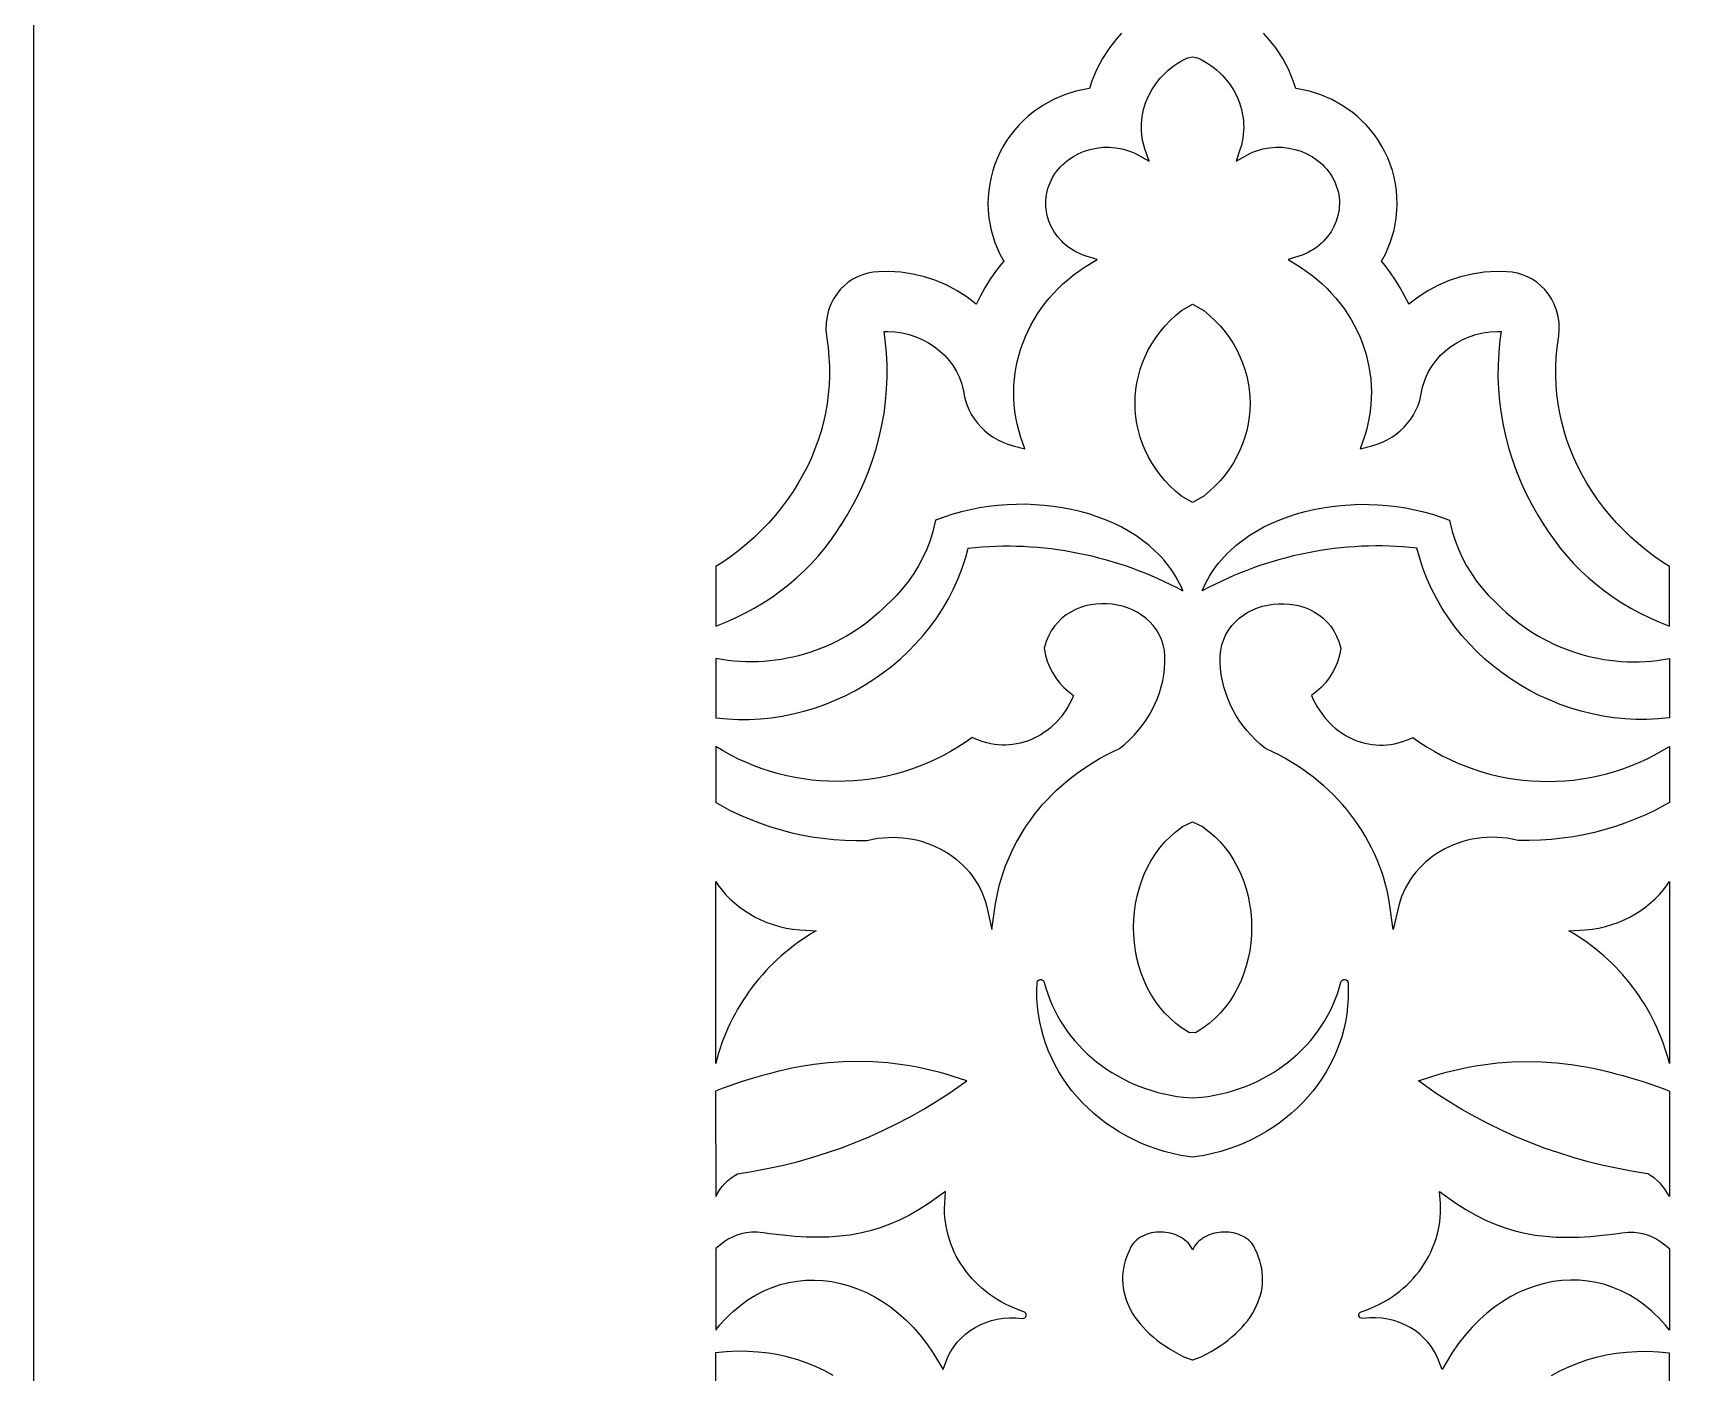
# Model space of a CAD drawing. Extents: x -1917 to -261, y -485 to 605.
# Drawn here: x -671.5 to -573.7, y 144.5 to 223 of the extents above; entities that cross this region are included whole.
import ezdxf

# ---------------------------------------------------------------- set-up
doc = ezdxf.new("R2010")
doc.units = 0
doc.layers.add('LAYER_1', color=18, linetype='CONTINUOUS')

msp = doc.modelspace()

# ---------------------------------------------------------------- linework, layer by layer
at = {"layer": 'LAYER_1'}
for points in [[(-671.492, 35.159), (-261.492, 35.159), (-261.492, 445.159), (-671.492, 445.159)], [(-603.52, 207.113), (-602.867, 206.744), (-602.517, 206.451), (-602.191, 206.143), (-601.889, 205.822), (-601.611, 205.489), (-601.357, 205.144), (-601.127, 204.789), (-600.921, 204.425), (-600.74, 204.052), (-600.582, 203.672), (-600.449, 203.286), (-600.34, 202.895), (-600.256, 202.5), (-600.195, 202.101), (-600.159, 201.701), (-600.147, 201.3), (-600.159, 200.898), (-600.195, 200.498), (-600.256, 200.099), (-600.34, 199.704), (-600.449, 199.313), (-600.582, 198.927), (-600.74, 198.547), (-600.921, 198.174), (-601.127, 197.81), (-601.357, 197.455), (-601.611, 197.11), (-601.889, 196.777), (-602.191, 196.456), (-602.517, 196.148), (-602.867, 195.856), (-603.52, 195.486), (-604.173, 195.856), (-604.523, 196.148), (-604.849, 196.456), (-605.151, 196.777), (-605.429, 197.11), (-605.683, 197.455), (-605.913, 197.81), (-606.118, 198.174), (-606.3, 198.547), (-606.457, 198.927), (-606.59, 199.313), (-606.699, 199.704), (-606.784, 200.099), (-606.844, 200.498), (-606.881, 200.898), (-606.893, 201.3), (-606.881, 201.701), (-606.844, 202.101), (-606.784, 202.5), (-606.699, 202.895), (-606.59, 203.286), (-606.457, 203.672), (-606.3, 204.052), (-606.118, 204.425), (-605.913, 204.789), (-605.683, 205.144), (-605.429, 205.489), (-605.151, 205.822), (-604.849, 206.143), (-604.523, 206.451), (-604.173, 206.744)], [(-631.48, 186.324), (-631.48, 182.858), (-631.464, 182.856), (-630.813, 182.791), (-630.163, 182.759), (-629.512, 182.761), (-628.864, 182.794), (-628.219, 182.86), (-627.578, 182.956), (-626.942, 183.083), (-626.314, 183.239), (-625.693, 183.425), (-625.082, 183.639), (-624.481, 183.88), (-623.892, 184.149), (-623.315, 184.445), (-622.753, 184.766), (-622.205, 185.113), (-621.675, 185.484), (-621.161, 185.879), (-620.667, 186.298), (-620.192, 186.74), (-619.739, 187.204), (-619.308, 187.689), (-618.901, 188.195), (-618.519, 188.722), (-618.163, 189.268), (-617.834, 189.834), (-617.534, 190.418), (-617.264, 191.02), (-617.025, 191.639), (-616.818, 192.274), (-616.675, 192.81), (-616.269, 192.85), (-615.863, 192.882), (-615.457, 192.906), (-615.051, 192.922), (-614.645, 192.931), (-614.239, 192.931), (-613.834, 192.924), (-613.43, 192.91), (-613.025, 192.887), (-612.622, 192.857), (-612.219, 192.819), (-611.817, 192.774), (-611.416, 192.721), (-611.016, 192.661), (-610.617, 192.592), (-610.219, 192.517), (-609.822, 192.433), (-609.427, 192.343), (-609.033, 192.244), (-608.64, 192.139), (-608.25, 192.026), (-607.861, 191.905), (-607.473, 191.777), (-607.088, 191.641), (-606.704, 191.499), (-606.323, 191.348), (-605.943, 191.191), (-605.566, 191.026), (-605.191, 190.854), (-604.819, 190.674), (-604.449, 190.487), (-604.081, 190.293), (-604.178, 190.516), (-604.282, 190.733), (-604.394, 190.946), (-604.513, 191.153), (-604.639, 191.356), (-604.772, 191.553), (-604.911, 191.746), (-605.058, 191.934), (-605.211, 192.117), (-605.37, 192.295), (-605.535, 192.468), (-605.706, 192.636), (-606.066, 192.957), (-606.447, 193.259), (-606.849, 193.54), (-607.27, 193.802), (-607.708, 194.044), (-608.162, 194.265), (-608.632, 194.467), (-609.115, 194.648), (-609.61, 194.81), (-610.117, 194.951), (-610.632, 195.072), (-611.156, 195.173), (-611.687, 195.253), (-612.223, 195.313), (-612.763, 195.353), (-613.306, 195.373), (-613.85, 195.372), (-614.394, 195.351), (-614.937, 195.309), (-615.477, 195.247), (-616.013, 195.164), (-616.544, 195.06), (-617.067, 194.936), (-617.583, 194.792), (-618.089, 194.626), (-618.584, 194.44), (-618.584, 194.44), (-618.749, 193.779), (-618.915, 193.253), (-619.111, 192.742), (-619.337, 192.249), (-619.591, 191.773), (-619.871, 191.315), (-620.177, 190.875), (-620.508, 190.455), (-620.862, 190.054), (-621.238, 189.673), (-621.425, 189.501), (-621.664, 189.264), (-621.91, 189.034), (-622.162, 188.812), (-622.421, 188.598), (-622.687, 188.391), (-622.959, 188.193), (-623.236, 188.003), (-623.52, 187.821), (-623.809, 187.648), (-624.103, 187.483), (-624.402, 187.328), (-624.707, 187.181), (-625.016, 187.043), (-625.329, 186.914), (-625.646, 186.795), (-625.968, 186.685), (-626.293, 186.585), (-626.622, 186.494), (-626.955, 186.414), (-627.29, 186.343), (-627.628, 186.282), (-627.969, 186.232), (-628.313, 186.192), (-628.659, 186.163), (-629.006, 186.144), (-629.356, 186.136), (-629.707, 186.139), (-630.06, 186.153), (-630.414, 186.179), (-630.769, 186.216), (-631.124, 186.264)], [(-602.958, 190.293), (-602.862, 190.516), (-602.757, 190.733), (-602.646, 190.946), (-602.527, 191.153), (-602.401, 191.356), (-602.268, 191.553), (-602.128, 191.746), (-601.982, 191.934), (-601.829, 192.117), (-601.67, 192.295), (-601.504, 192.468), (-601.333, 192.636), (-600.974, 192.957), (-600.592, 193.259), (-600.191, 193.54), (-599.77, 193.802), (-599.332, 194.044), (-598.877, 194.265), (-598.408, 194.467), (-597.924, 194.648), (-597.429, 194.81), (-596.923, 194.951), (-596.407, 195.072), (-595.883, 195.173), (-595.353, 195.253), (-594.817, 195.313), (-594.277, 195.353), (-593.734, 195.373), (-593.19, 195.372), (-592.645, 195.351), (-592.103, 195.309), (-591.563, 195.247), (-591.027, 195.164), (-590.496, 195.06), (-589.972, 194.936), (-589.457, 194.792), (-588.951, 194.626), (-588.455, 194.44), (-588.455, 194.44), (-588.291, 193.779), (-588.125, 193.253), (-587.928, 192.742), (-587.702, 192.249), (-587.449, 191.773), (-587.168, 191.315), (-586.862, 190.875), (-586.532, 190.455), (-586.178, 190.054), (-585.802, 189.673), (-585.614, 189.501), (-585.376, 189.264), (-585.13, 189.034), (-584.877, 188.812), (-584.618, 188.598), (-584.353, 188.391), (-584.081, 188.193), (-583.803, 188.003), (-583.52, 187.821), (-583.231, 187.648), (-582.936, 187.483), (-582.637, 187.328), (-582.333, 187.181), (-582.024, 187.043), (-581.711, 186.914), (-581.393, 186.795), (-581.072, 186.685), (-580.746, 186.585), (-580.417, 186.494), (-580.085, 186.414), (-579.75, 186.343), (-579.411, 186.282), (-579.07, 186.232), (-578.727, 186.192), (-578.381, 186.163), (-578.033, 186.144), (-577.683, 186.136), (-577.332, 186.139), (-576.979, 186.153), (-576.626, 186.179), (-576.271, 186.216), (-575.915, 186.264), (-575.559, 186.324), (-575.56, 182.858), (-575.576, 182.856), (-576.226, 182.791), (-576.877, 182.759), (-577.527, 182.761), (-578.176, 182.794), (-578.821, 182.86), (-579.462, 182.956), (-580.097, 183.083), (-580.726, 183.239), (-581.346, 183.425), (-581.957, 183.639), (-582.558, 183.88), (-583.148, 184.149), (-583.724, 184.445), (-584.287, 184.766), (-584.834, 185.113), (-585.365, 185.484), (-585.878, 185.879), (-586.373, 186.298), (-586.847, 186.74), (-587.301, 187.204), (-587.731, 187.689), (-588.138, 188.195), (-588.521, 188.722), (-588.877, 189.268), (-589.205, 189.834), (-589.505, 190.418), (-589.776, 191.02), (-590.015, 191.639), (-590.222, 192.274), (-590.365, 192.81), (-590.771, 192.85), (-591.177, 192.882), (-591.583, 192.906), (-591.989, 192.922), (-592.395, 192.931), (-592.8, 192.931), (-593.205, 192.924), (-593.61, 192.91), (-594.014, 192.887), (-594.418, 192.857), (-594.821, 192.819), (-595.223, 192.774), (-595.624, 192.721), (-596.024, 192.661), (-596.423, 192.592), (-596.821, 192.517), (-597.217, 192.433), (-597.613, 192.343), (-598.007, 192.244), (-598.399, 192.139), (-598.79, 192.026), (-599.179, 191.905), (-599.566, 191.777), (-599.952, 191.641), (-600.335, 191.499), (-600.717, 191.348), (-601.096, 191.191), (-601.473, 191.026), (-601.848, 190.854), (-602.221, 190.674), (-602.591, 190.487)], [(-631.481, 181.176), (-631.48, 177.889), (-631.228, 177.743), (-630.668, 177.447), (-630.096, 177.172), (-629.514, 176.92), (-628.921, 176.69), (-628.319, 176.483), (-627.709, 176.298), (-627.091, 176.137), (-626.467, 175.998), (-625.836, 175.883), (-625.2, 175.792), (-624.559, 175.724), (-623.914, 175.681), (-623.267, 175.661), (-622.598, 175.667), (-622.27, 175.739), (-621.97, 175.789), (-621.671, 175.824), (-621.373, 175.844), (-621.076, 175.85), (-620.782, 175.842), (-620.491, 175.819), (-620.203, 175.783), (-619.918, 175.733), (-619.638, 175.67), (-619.363, 175.595), (-619.092, 175.507), (-618.828, 175.406), (-618.569, 175.294), (-618.317, 175.17), (-618.073, 175.035), (-617.836, 174.889), (-617.607, 174.732), (-617.387, 174.564), (-617.177, 174.386), (-616.976, 174.199), (-616.785, 174.002), (-616.605, 173.796), (-616.436, 173.58), (-616.279, 173.356), (-616.133, 173.124), (-616.001, 172.883), (-615.881, 172.635), (-615.776, 172.379), (-615.684, 172.116), (-615.606, 171.846), (-615.289, 170.434), (-615.072, 171.964), (-615.004, 172.342), (-614.924, 172.717), (-614.832, 173.088), (-614.726, 173.455), (-614.609, 173.818), (-614.48, 174.176), (-614.338, 174.53), (-614.185, 174.879), (-614.021, 175.223), (-613.845, 175.562), (-613.658, 175.895), (-613.46, 176.222), (-613.251, 176.543), (-613.031, 176.858), (-612.801, 177.166), (-612.56, 177.468), (-612.31, 177.763), (-612.049, 178.05), (-611.778, 178.33), (-611.498, 178.603), (-611.209, 178.868), (-610.91, 179.124), (-610.602, 179.373), (-610.285, 179.613), (-609.96, 179.844), (-609.626, 180.066), (-609.283, 180.278), (-608.932, 180.482), (-608.574, 180.675), (-608.207, 180.859), (-607.804, 181.046), (-607.493, 181.303), (-607.214, 181.56), (-606.951, 181.828), (-606.705, 182.107), (-606.475, 182.397), (-606.261, 182.697), (-606.065, 183.006), (-605.887, 183.324), (-605.727, 183.65), (-605.585, 183.983), (-605.461, 184.324), (-605.357, 184.67), (-605.272, 185.021), (-605.206, 185.378), (-605.161, 185.738), (-605.136, 186.104), (-605.137, 186.465), (-605.173, 186.812), (-605.244, 187.141), (-605.347, 187.451), (-605.479, 187.741), (-605.639, 188.011), (-605.824, 188.26), (-606.032, 188.488), (-606.26, 188.694), (-606.507, 188.878), (-606.769, 189.04), (-607.045, 189.18), (-607.332, 189.298), (-607.629, 189.393), (-607.933, 189.465), (-608.242, 189.515), (-608.555, 189.541), (-608.868, 189.544), (-609.182, 189.524), (-609.492, 189.479), (-609.798, 189.411), (-610.097, 189.317), (-610.386, 189.199), (-610.665, 189.055), (-610.93, 188.886), (-611.179, 188.69), (-611.41, 188.468), (-611.62, 188.221), (-611.807, 187.947), (-611.968, 187.647), (-612.102, 187.321), (-612.217, 186.934), (-612.141, 186.53), (-612.038, 186.175), (-611.902, 185.834), (-611.735, 185.508), (-611.539, 185.2), (-611.316, 184.91), (-611.067, 184.64), (-610.794, 184.391), (-610.499, 184.165), (-610.6, 183.934), (-610.71, 183.712), (-610.828, 183.498), (-610.955, 183.293), (-611.091, 183.097), (-611.234, 182.91), (-611.384, 182.732), (-611.541, 182.563), (-611.705, 182.403), (-611.875, 182.253), (-612.051, 182.113), (-612.233, 181.983), (-612.419, 181.863), (-612.611, 181.753), (-612.806, 181.654), (-613.006, 181.565), (-613.209, 181.487), (-613.416, 181.42), (-613.625, 181.363), (-613.837, 181.318), (-614.051, 181.284), (-614.266, 181.262), (-614.483, 181.251), (-614.701, 181.252), (-614.92, 181.265), (-615.138, 181.29), (-615.357, 181.327), (-615.575, 181.377), (-615.792, 181.439), (-616.008, 181.514), (-616.222, 181.602), (-616.434, 181.703), (-616.434, 181.703), (-616.434, 181.703), (-616.855, 181.408), (-617.284, 181.131), (-617.721, 180.871), (-618.165, 180.63), (-618.616, 180.406), (-619.074, 180.2), (-619.537, 180.012), (-620.005, 179.842), (-620.478, 179.69), (-620.956, 179.556), (-621.437, 179.44), (-621.922, 179.342), (-622.409, 179.261), (-622.898, 179.199), (-623.389, 179.155), (-623.881, 179.129), (-624.373, 179.121), (-624.866, 179.131), (-625.358, 179.159), (-625.85, 179.205), (-626.339, 179.269), (-626.827, 179.352), (-627.313, 179.452), (-627.795, 179.571), (-628.274, 179.708), (-628.748, 179.863), (-629.218, 180.036), (-629.683, 180.228), (-630.142, 180.438), (-630.595, 180.666), (-631.042, 180.912)], [(-590.605, 181.703), (-590.184, 181.408), (-589.756, 181.131), (-589.319, 180.871), (-588.874, 180.63), (-588.423, 180.406), (-587.966, 180.2), (-587.503, 180.012), (-587.034, 179.842), (-586.561, 179.69), (-586.084, 179.556), (-585.602, 179.44), (-585.118, 179.342), (-584.631, 179.261), (-584.142, 179.199), (-583.651, 179.155), (-583.159, 179.129), (-582.666, 179.121), (-582.174, 179.131), (-581.681, 179.159), (-581.19, 179.205), (-580.7, 179.269), (-580.212, 179.352), (-579.727, 179.452), (-579.245, 179.571), (-578.766, 179.708), (-578.291, 179.863), (-577.821, 180.036), (-577.357, 180.228), (-576.897, 180.438), (-576.444, 180.666), (-575.998, 180.912), (-575.558, 181.176), (-575.56, 177.889), (-575.811, 177.743), (-576.372, 177.447), (-576.943, 177.172), (-577.526, 176.92), (-578.119, 176.69), (-578.72, 176.483), (-579.33, 176.298), (-579.948, 176.137), (-580.573, 175.998), (-581.204, 175.883), (-581.84, 175.792), (-582.481, 175.724), (-583.125, 175.681), (-583.773, 175.661), (-584.441, 175.667), (-584.77, 175.739), (-585.07, 175.789), (-585.369, 175.824), (-585.667, 175.844), (-585.963, 175.85), (-586.257, 175.842), (-586.549, 175.819), (-586.837, 175.783), (-587.121, 175.733), (-587.401, 175.67), (-587.677, 175.595), (-587.947, 175.507), (-588.212, 175.406), (-588.47, 175.294), (-588.722, 175.17), (-588.967, 175.035), (-589.204, 174.889), (-589.432, 174.732), (-589.652, 174.564), (-589.863, 174.386), (-590.064, 174.199), (-590.255, 174.002), (-590.435, 173.796), (-590.604, 173.58), (-590.761, 173.356), (-590.906, 173.124), (-591.039, 172.883), (-591.158, 172.635), (-591.264, 172.379), (-591.356, 172.116), (-591.433, 171.846), (-591.75, 170.434), (-591.968, 171.964), (-592.035, 172.342), (-592.115, 172.717), (-592.208, 173.088), (-592.313, 173.455), (-592.43, 173.818), (-592.56, 174.176), (-592.701, 174.53), (-592.854, 174.879), (-593.019, 175.223), (-593.195, 175.562), (-593.382, 175.895), (-593.58, 176.222), (-593.789, 176.543), (-594.009, 176.858), (-594.239, 177.166), (-594.479, 177.468), (-594.73, 177.763), (-594.991, 178.05), (-595.261, 178.33), (-595.541, 178.603), (-595.831, 178.868), (-596.13, 179.124), (-596.437, 179.373), (-596.754, 179.613), (-597.08, 179.844), (-597.414, 180.066), (-597.756, 180.278), (-598.107, 180.482), (-598.466, 180.675), (-598.833, 180.859), (-599.235, 181.046), (-599.546, 181.303), (-599.825, 181.56), (-600.088, 181.828), (-600.335, 182.107), (-600.565, 182.397), (-600.778, 182.697), (-600.974, 183.006), (-601.153, 183.324), (-601.313, 183.65), (-601.455, 183.983), (-601.578, 184.324), (-601.683, 184.67), (-601.768, 185.021), (-601.833, 185.378), (-601.879, 185.738), (-601.904, 186.104), (-601.903, 186.465), (-601.866, 186.812), (-601.795, 187.141), (-601.693, 187.451), (-601.56, 187.741), (-601.4, 188.011), (-601.215, 188.26), (-601.007, 188.488), (-600.779, 188.694), (-600.533, 188.878), (-600.271, 189.04), (-599.995, 189.18), (-599.707, 189.298), (-599.411, 189.393), (-599.107, 189.465), (-598.798, 189.515), (-598.485, 189.541), (-598.171, 189.544), (-597.858, 189.524), (-597.547, 189.479), (-597.242, 189.411), (-596.943, 189.317), (-596.653, 189.199), (-596.375, 189.055), (-596.11, 188.886), (-595.861, 188.69), (-595.63, 188.468), (-595.42, 188.221), (-595.233, 187.947), (-595.071, 187.647), (-594.937, 187.321), (-594.822, 186.934), (-594.898, 186.53), (-595.002, 186.175), (-595.138, 185.834), (-595.305, 185.508), (-595.501, 185.2), (-595.724, 184.91), (-595.973, 184.64), (-596.246, 184.391), (-596.54, 184.165), (-596.44, 183.934), (-596.33, 183.712), (-596.211, 183.498), (-596.084, 183.293), (-595.949, 183.097), (-595.806, 182.91), (-595.656, 182.732), (-595.498, 182.563), (-595.334, 182.403), (-595.164, 182.253), (-594.988, 182.113), (-594.807, 181.983), (-594.62, 181.863), (-594.429, 181.753), (-594.233, 181.654), (-594.034, 181.565), (-593.83, 181.487), (-593.624, 181.42), (-593.415, 181.363), (-593.203, 181.318), (-592.989, 181.284), (-592.773, 181.262), (-592.556, 181.251), (-592.339, 181.252), (-592.12, 181.265), (-591.901, 181.29), (-591.683, 181.327), (-591.465, 181.377), (-591.247, 181.439), (-591.032, 181.514), (-590.817, 181.602), (-590.605, 181.703), (-590.605, 181.703)], [(-603.52, 176.762), (-602.931, 176.47), (-602.562, 176.196), (-602.218, 175.897), (-601.9, 175.575), (-601.607, 175.232), (-601.339, 174.869), (-601.096, 174.489), (-600.879, 174.093), (-600.687, 173.683), (-600.521, 173.26), (-600.38, 172.828), (-600.265, 172.386), (-600.175, 171.937), (-600.111, 171.484), (-600.072, 171.027), (-600.059, 170.568), (-600.071, 170.109), (-600.108, 169.651), (-600.171, 169.197), (-600.259, 168.749), (-600.373, 168.307), (-600.512, 167.874), (-600.677, 167.451), (-600.867, 167.04), (-601.083, 166.644), (-601.324, 166.263), (-601.59, 165.899), (-601.882, 165.555), (-602.199, 165.233), (-602.541, 164.933), (-602.908, 164.657), (-603.022, 164.585), (-603.035, 164.575), (-603.344, 164.381), (-603.52, 164.391), (-603.695, 164.381), (-604.004, 164.575), (-604.017, 164.585), (-604.131, 164.657), (-604.499, 164.933), (-604.841, 165.233), (-605.158, 165.555), (-605.449, 165.899), (-605.716, 166.263), (-605.957, 166.644), (-606.172, 167.04), (-606.363, 167.451), (-606.527, 167.874), (-606.667, 168.307), (-606.78, 168.749), (-606.869, 169.197), (-606.932, 169.651), (-606.969, 170.109), (-606.981, 170.568), (-606.967, 171.027), (-606.929, 171.484), (-606.864, 171.937), (-606.774, 172.386), (-606.659, 172.828), (-606.518, 173.26), (-606.352, 173.683), (-606.161, 174.093), (-605.943, 174.489), (-605.701, 174.869), (-605.433, 175.232), (-605.14, 175.575), (-604.821, 175.897), (-604.478, 176.196), (-604.109, 176.47)], [(-631.48, 173.246), (-631.348, 173.052), (-631.131, 172.77), (-630.898, 172.5), (-630.647, 172.242), (-630.381, 171.998), (-630.099, 171.767), (-629.802, 171.552), (-629.49, 171.352), (-629.165, 171.169), (-628.826, 171.003), (-628.475, 170.855), (-628.111, 170.725), (-627.736, 170.616), (-627.35, 170.526), (-626.954, 170.459), (-626.547, 170.413), (-625.591, 170.36), (-625.866, 170.198), (-626.135, 170.03), (-626.399, 169.855), (-626.658, 169.675), (-626.912, 169.488), (-627.161, 169.295), (-627.404, 169.096), (-627.642, 168.892), (-627.874, 168.682), (-628.1, 168.466), (-628.321, 168.246), (-628.536, 168.019), (-628.745, 167.788), (-628.948, 167.552), (-629.145, 167.31), (-629.336, 167.065), (-629.521, 166.814), (-629.699, 166.559), (-629.871, 166.299), (-630.036, 166.035), (-630.195, 165.767), (-630.347, 165.495), (-630.492, 165.219), (-630.631, 164.94), (-630.762, 164.656), (-630.887, 164.369), (-631.004, 164.079), (-631.114, 163.785), (-631.217, 163.488), (-631.313, 163.188), (-631.401, 162.886), (-631.481, 162.58)], [(-581.448, 170.36), (-580.493, 170.413), (-580.086, 170.459), (-579.689, 170.526), (-579.303, 170.616), (-578.928, 170.725), (-578.565, 170.855), (-578.213, 171.003), (-577.875, 171.169), (-577.549, 171.352), (-577.238, 171.552), (-576.941, 171.767), (-576.659, 171.998), (-576.392, 172.242), (-576.142, 172.5), (-575.908, 172.77), (-575.692, 173.052), (-575.56, 173.246), (-575.558, 162.58), (-575.639, 162.886), (-575.727, 163.188), (-575.822, 163.488), (-575.925, 163.785), (-576.035, 164.079), (-576.153, 164.369), (-576.277, 164.656), (-576.409, 164.94), (-576.547, 165.219), (-576.692, 165.495), (-576.845, 165.767), (-577.003, 166.035), (-577.169, 166.299), (-577.34, 166.559), (-577.519, 166.814), (-577.703, 167.065), (-577.894, 167.31), (-578.091, 167.552), (-578.294, 167.788), (-578.503, 168.019), (-578.718, 168.246), (-578.939, 168.466), (-579.166, 168.682), (-579.398, 168.892), (-579.636, 169.096), (-579.879, 169.295), (-580.127, 169.488), (-580.381, 169.675), (-580.64, 169.855), (-580.905, 170.03), (-581.174, 170.198)], [(-603.52, 160.564), (-602.994, 160.6), (-602.61, 160.651), (-602.231, 160.716), (-601.857, 160.794), (-601.488, 160.886), (-601.125, 160.99), (-600.769, 161.107), (-600.419, 161.236), (-600.076, 161.377), (-599.739, 161.531), (-599.411, 161.695), (-599.09, 161.871), (-598.777, 162.058), (-598.473, 162.256), (-598.178, 162.464), (-597.892, 162.683), (-597.615, 162.911), (-597.348, 163.149), (-597.091, 163.397), (-596.845, 163.653), (-596.609, 163.919), (-596.384, 164.193), (-596.171, 164.475), (-595.969, 164.766), (-595.78, 165.065), (-595.603, 165.371), (-595.439, 165.684), (-595.287, 166.004), (-595.149, 166.332), (-595.025, 166.665), (-594.915, 167.005), (-594.818, 167.356), (-594.803, 167.395), (-594.782, 167.428), (-594.727, 167.476), (-594.661, 167.501), (-594.589, 167.504), (-594.52, 167.486), (-594.461, 167.447), (-594.419, 167.388), (-594.407, 167.352), (-594.401, 167.31), (-594.386, 166.848), (-594.395, 166.385), (-594.426, 165.927), (-594.481, 165.474), (-594.557, 165.026), (-594.656, 164.585), (-594.776, 164.15), (-594.917, 163.723), (-595.079, 163.304), (-595.26, 162.893), (-595.461, 162.491), (-595.681, 162.099), (-595.919, 161.717), (-596.176, 161.346), (-596.45, 160.985), (-596.741, 160.637), (-597.048, 160.301), (-597.372, 159.977), (-597.712, 159.667), (-598.066, 159.371), (-598.436, 159.089), (-598.819, 158.823), (-599.217, 158.571), (-599.627, 158.336), (-600.051, 158.118), (-600.486, 157.917), (-600.934, 157.733), (-601.393, 157.568), (-601.863, 157.421), (-602.343, 157.294), (-602.833, 157.186), (-603.52, 157.094), (-604.206, 157.186), (-604.697, 157.294), (-605.177, 157.421), (-605.647, 157.568), (-606.106, 157.733), (-606.553, 157.917), (-606.989, 158.118), (-607.412, 158.336), (-607.823, 158.571), (-608.22, 158.823), (-608.604, 159.089), (-608.973, 159.371), (-609.328, 159.667), (-609.667, 159.977), (-609.991, 160.301), (-610.299, 160.637), (-610.59, 160.985), (-610.864, 161.346), (-611.12, 161.717), (-611.359, 162.099), (-611.579, 162.491), (-611.779, 162.893), (-611.961, 163.304), (-612.122, 163.723), (-612.263, 164.15), (-612.383, 164.585), (-612.482, 165.026), (-612.559, 165.474), (-612.613, 165.927), (-612.645, 166.385), (-612.653, 166.848), (-612.638, 167.31), (-612.633, 167.352), (-612.621, 167.388), (-612.579, 167.447), (-612.519, 167.486), (-612.451, 167.504), (-612.379, 167.501), (-612.312, 167.476), (-612.257, 167.428), (-612.237, 167.395), (-612.222, 167.356), (-612.125, 167.005), (-612.015, 166.665), (-611.89, 166.332), (-611.752, 166.004), (-611.601, 165.684), (-611.437, 165.371), (-611.26, 165.065), (-611.07, 164.766), (-610.869, 164.475), (-610.655, 164.193), (-610.431, 163.919), (-610.195, 163.653), (-609.949, 163.397), (-609.692, 163.149), (-609.425, 162.911), (-609.148, 162.683), (-608.862, 162.464), (-608.566, 162.256), (-608.262, 162.058), (-607.949, 161.871), (-607.629, 161.695), (-607.3, 161.531), (-606.964, 161.377), (-606.621, 161.236), (-606.271, 161.107), (-605.914, 160.99), (-605.551, 160.886), (-605.183, 160.794), (-604.809, 160.716), (-604.429, 160.651), (-604.045, 160.6)], [(-631.492, 160.965), (-631.48, 154.772), (-631.462, 154.812), (-631.357, 155.002), (-631.237, 155.187), (-631.101, 155.365), (-630.949, 155.537), (-630.782, 155.7), (-630.598, 155.855), (-630.398, 156), (-630.212, 156.116), (-629.362, 156.248), (-628.471, 156.414), (-627.588, 156.606), (-626.713, 156.823), (-625.847, 157.065), (-624.99, 157.333), (-624.144, 157.625), (-623.308, 157.943), (-622.484, 158.284), (-621.672, 158.649), (-620.872, 159.039), (-620.086, 159.451), (-619.313, 159.887), (-618.555, 160.347), (-617.813, 160.829), (-616.763, 161.558), (-617.557, 161.823), (-617.976, 161.952), (-618.397, 162.071), (-618.821, 162.179), (-619.246, 162.277), (-619.673, 162.365), (-620.102, 162.443), (-620.533, 162.51), (-620.964, 162.567), (-621.398, 162.614), (-622.264, 162.678), (-623.132, 162.7), (-624.001, 162.683), (-624.866, 162.624), (-625.729, 162.526), (-626.584, 162.387), (-627.011, 162.302), (-627.435, 162.207), (-627.856, 162.103), (-628.275, 161.988), (-628.34, 161.97), (-628.742, 161.871), (-629.142, 161.764), (-629.54, 161.65), (-629.936, 161.528), (-630.33, 161.398), (-630.72, 161.261), (-631.108, 161.116)], [(-578.7, 161.97), (-578.298, 161.871), (-577.898, 161.764), (-577.5, 161.65), (-577.104, 161.528), (-576.71, 161.398), (-576.319, 161.261), (-575.932, 161.116), (-575.547, 160.965), (-575.56, 154.772), (-575.578, 154.812), (-575.683, 155.002), (-575.803, 155.187), (-575.938, 155.365), (-576.09, 155.537), (-576.258, 155.7), (-576.442, 155.855), (-576.642, 156), (-576.827, 156.116), (-577.678, 156.248), (-578.568, 156.414), (-579.452, 156.606), (-580.326, 156.823), (-581.193, 157.065), (-582.049, 157.333), (-582.896, 157.625), (-583.731, 157.943), (-584.556, 158.284), (-585.368, 158.649), (-586.168, 159.039), (-586.954, 159.451), (-587.726, 159.887), (-588.484, 160.347), (-589.227, 160.829), (-590.277, 161.558), (-589.482, 161.823), (-589.064, 161.952), (-588.642, 162.071), (-588.219, 162.179), (-587.793, 162.277), (-587.366, 162.365), (-586.937, 162.443), (-586.507, 162.51), (-586.075, 162.567), (-585.641, 162.614), (-584.776, 162.678), (-583.907, 162.7), (-583.039, 162.683), (-582.173, 162.624), (-581.311, 162.526), (-580.456, 162.387), (-580.029, 162.302), (-579.605, 162.207), (-579.183, 162.103), (-578.764, 161.988)], [(-631.48, 151.724), (-631.48, 146.948), (-631.252, 147.234), (-630.856, 147.67), (-630.653, 147.871), (-630.446, 148.062), (-630.016, 148.418), (-629.573, 148.734), (-629.117, 149.011), (-628.65, 149.25), (-628.173, 149.449), (-627.687, 149.611), (-627.194, 149.735), (-626.696, 149.821), (-626.193, 149.869), (-625.687, 149.88), (-625.18, 149.853), (-624.672, 149.79), (-624.166, 149.689), (-623.662, 149.551), (-623.163, 149.375), (-622.669, 149.163), (-622.182, 148.914), (-621.704, 148.628), (-621.236, 148.304), (-620.78, 147.944), (-620.336, 147.548), (-619.908, 147.114), (-619.496, 146.644), (-619.102, 146.138), (-618.728, 145.594), (-618.147, 144.641), (-617.862, 145.371), (-617.708, 145.676), (-617.527, 145.963), (-617.32, 146.232), (-617.09, 146.481), (-616.838, 146.71), (-616.566, 146.918), (-616.276, 147.102), (-615.969, 147.263), (-615.647, 147.399), (-615.313, 147.509), (-614.968, 147.592), (-614.614, 147.647), (-614.252, 147.673), (-613.885, 147.668), (-613.505, 147.632), (-613.42, 147.639), (-613.353, 147.672), (-613.305, 147.724), (-613.277, 147.788), (-613.273, 147.857), (-613.292, 147.924), (-613.312, 147.954), (-613.338, 147.982), (-613.371, 148.005), (-613.411, 148.023), (-613.694, 148.121), (-613.966, 148.228), (-614.231, 148.344), (-614.489, 148.47), (-614.74, 148.605), (-614.983, 148.749), (-615.219, 148.901), (-615.446, 149.062), (-615.666, 149.23), (-615.877, 149.406), (-616.08, 149.59), (-616.274, 149.78), (-616.459, 149.978), (-616.636, 150.181), (-616.802, 150.392), (-616.96, 150.608), (-617.108, 150.829), (-617.246, 151.056), (-617.374, 151.288), (-617.491, 151.525), (-617.599, 151.767), (-617.695, 152.012), (-617.781, 152.262), (-617.856, 152.515), (-617.919, 152.772), (-617.972, 153.032), (-618.012, 153.294), (-618.041, 153.559), (-618.058, 153.827), (-618.062, 154.096), (-618.054, 154.367), (-618, 155.083), (-618.965, 154.398), (-619.548, 154.023), (-620.124, 153.691), (-620.697, 153.401), (-621.269, 153.152), (-621.843, 152.94), (-622.422, 152.765), (-623.008, 152.626), (-623.605, 152.52), (-624.216, 152.446), (-624.842, 152.402), (-625.487, 152.388), (-626.154, 152.402), (-626.846, 152.443), (-627.563, 152.509), (-628.31, 152.599), (-628.694, 152.655), (-629.054, 152.683), (-629.385, 152.683), (-629.693, 152.653), (-629.98, 152.596), (-630.248, 152.512), (-630.501, 152.403), (-630.743, 152.272), (-630.976, 152.12), (-631.208, 151.949)], [(-575.56, 151.724), (-575.56, 146.948), (-575.787, 147.234), (-576.184, 147.67), (-576.387, 147.871), (-576.594, 148.062), (-577.024, 148.418), (-577.467, 148.734), (-577.923, 149.011), (-578.39, 149.25), (-578.867, 149.449), (-579.352, 149.611), (-579.845, 149.735), (-580.344, 149.821), (-580.847, 149.869), (-581.352, 149.88), (-581.86, 149.853), (-582.367, 149.79), (-582.874, 149.689), (-583.377, 149.551), (-583.877, 149.375), (-584.371, 149.163), (-584.858, 148.914), (-585.336, 148.628), (-585.804, 148.304), (-586.26, 147.944), (-586.703, 147.548), (-587.131, 147.114), (-587.543, 146.644), (-587.937, 146.138), (-588.312, 145.594), (-588.893, 144.641), (-589.178, 145.371), (-589.332, 145.676), (-589.513, 145.963), (-589.719, 146.232), (-589.95, 146.481), (-590.202, 146.71), (-590.474, 146.918), (-590.764, 147.102), (-591.071, 147.263), (-591.392, 147.399), (-591.726, 147.509), (-592.071, 147.592), (-592.426, 147.647), (-592.787, 147.673), (-593.154, 147.668), (-593.535, 147.632), (-593.62, 147.639), (-593.687, 147.672), (-593.735, 147.724), (-593.762, 147.788), (-593.767, 147.857), (-593.747, 147.924), (-593.728, 147.954), (-593.702, 147.982), (-593.669, 148.005), (-593.628, 148.023), (-593.345, 148.121), (-593.073, 148.228), (-592.808, 148.344), (-592.55, 148.47), (-592.3, 148.605), (-592.056, 148.749), (-591.821, 148.901), (-591.593, 149.062), (-591.374, 149.23), (-591.162, 149.406), (-590.96, 149.59), (-590.766, 149.78), (-590.58, 149.978), (-590.404, 150.181), (-590.237, 150.392), (-590.08, 150.608), (-589.932, 150.829), (-589.794, 151.056), (-589.666, 151.288), (-589.548, 151.525), (-589.441, 151.767), (-589.344, 152.012), (-589.258, 152.262), (-589.184, 152.515), (-589.12, 152.772), (-589.068, 153.032), (-589.027, 153.294), (-588.999, 153.559), (-588.982, 153.827), (-588.978, 154.096), (-588.985, 154.367), (-589.039, 155.083), (-588.074, 154.398), (-587.492, 154.023), (-586.916, 153.691), (-586.343, 153.401), (-585.771, 153.152), (-585.197, 152.94), (-584.618, 152.765), (-584.031, 152.626), (-583.434, 152.52), (-582.824, 152.446), (-582.198, 152.402), (-581.552, 152.388), (-580.885, 152.402), (-580.194, 152.443), (-579.476, 152.509), (-578.729, 152.599), (-578.346, 152.655), (-577.986, 152.683), (-577.654, 152.683), (-577.347, 152.653), (-577.06, 152.596), (-576.791, 152.512), (-576.538, 152.403), (-576.297, 152.272), (-576.063, 152.12), (-575.832, 151.949)], [(-603.52, 145.195), (-603.504, 145.195), (-603.007, 145.387), (-602.715, 145.536), (-602.435, 145.691), (-602.166, 145.851), (-601.909, 146.017), (-601.663, 146.188), (-601.43, 146.364), (-601.208, 146.544), (-600.999, 146.729), (-600.802, 146.919), (-600.618, 147.112), (-600.446, 147.309), (-600.287, 147.51), (-600.141, 147.713), (-600.008, 147.92), (-599.888, 148.13), (-599.781, 148.342), (-599.687, 148.557), (-599.607, 148.774), (-599.54, 148.992), (-599.487, 149.212), (-599.448, 149.434), (-599.423, 149.657), (-599.412, 149.881), (-599.416, 150.105), (-599.433, 150.33), (-599.465, 150.555), (-599.512, 150.78), (-599.573, 151.005), (-599.649, 151.229), (-599.74, 151.453), (-599.842, 151.666), (-599.865, 151.753), (-599.883, 151.8), (-599.962, 151.922), (-600.051, 152.035), (-600.146, 152.139), (-600.249, 152.233), (-600.359, 152.319), (-600.474, 152.395), (-600.595, 152.462), (-600.72, 152.521), (-600.849, 152.571), (-600.982, 152.612), (-601.118, 152.645), (-601.255, 152.67), (-601.395, 152.687), (-601.535, 152.696), (-601.675, 152.697), (-601.816, 152.69), (-601.955, 152.676), (-602.093, 152.654), (-602.229, 152.625), (-602.362, 152.589), (-602.491, 152.546), (-602.617, 152.496), (-602.738, 152.439), (-602.854, 152.376), (-602.964, 152.306), (-603.068, 152.23), (-603.164, 152.147), (-603.253, 152.058), (-603.334, 151.964), (-603.405, 151.863), (-603.468, 151.757), (-603.52, 151.645), (-603.572, 151.757), (-603.634, 151.863), (-603.706, 151.964), (-603.787, 152.058), (-603.875, 152.147), (-603.972, 152.23), (-604.076, 152.306), (-604.186, 152.376), (-604.302, 152.439), (-604.423, 152.496), (-604.548, 152.546), (-604.678, 152.589), (-604.811, 152.625), (-604.947, 152.654), (-605.085, 152.676), (-605.224, 152.69), (-605.364, 152.697), (-605.505, 152.696), (-605.645, 152.687), (-605.784, 152.67), (-605.922, 152.645), (-606.057, 152.612), (-606.19, 152.571), (-606.319, 152.521), (-606.445, 152.462), (-606.565, 152.395), (-606.681, 152.319), (-606.79, 152.233), (-606.893, 152.139), (-606.989, 152.035), (-607.077, 151.922), (-607.157, 151.8), (-607.175, 151.753), (-607.197, 151.666), (-607.299, 151.453), (-607.39, 151.229), (-607.467, 151.005), (-607.528, 150.78), (-607.574, 150.555), (-607.606, 150.33), (-607.624, 150.105), (-607.627, 149.881), (-607.616, 149.657), (-607.591, 149.434), (-607.552, 149.212), (-607.499, 148.992), (-607.433, 148.774), (-607.353, 148.557), (-607.259, 148.342), (-607.152, 148.13), (-607.032, 147.92), (-606.899, 147.713), (-606.752, 147.51), (-606.593, 147.309), (-606.421, 147.112), (-606.237, 146.919), (-606.04, 146.729), (-605.831, 146.544), (-605.61, 146.364), (-605.376, 146.188), (-605.131, 146.017), (-604.874, 145.851), (-604.605, 145.691), (-604.324, 145.536), (-604.033, 145.387), (-603.535, 145.195)]]:
    msp.add_lwpolyline(points, close=True, dxfattribs=at)
for points in [[(-607.682, 223.004), (-607.958, 222.701), (-608.4, 222.147), (-608.809, 221.52), (-609.159, 220.855), (-609.448, 220.152), (-609.569, 219.751), (-609.689, 219.737), (-610.369, 219.594), (-611.033, 219.385), (-611.677, 219.11), (-612.297, 218.77), (-612.852, 218.387), (-613.165, 218.132), (-613.436, 217.886), (-613.696, 217.623), (-613.945, 217.342), (-614.18, 217.044), (-614.401, 216.729), (-614.606, 216.398), (-614.794, 216.05), (-614.963, 215.69), (-615.11, 215.32), (-615.235, 214.941), (-615.338, 214.557), (-615.417, 214.167), (-615.473, 213.774), (-615.506, 213.38), (-615.515, 212.986), (-615.501, 212.596), (-615.461, 212.159), (-615.334, 211.454), (-615.117, 210.732), (-614.826, 210.049), (-614.594, 209.637), (-614.811, 209.37), (-615.125, 208.947), (-615.421, 208.511), (-615.698, 208.064), (-615.956, 207.605), (-616.194, 207.136), (-616.207, 207.107), (-616.74, 207.522), (-617.321, 207.898), (-617.932, 208.223), (-618.571, 208.496), (-619.234, 208.714), (-619.919, 208.876), (-620.621, 208.979), (-621.338, 209.023), (-621.943, 209.008), (-622.254, 208.984), (-622.569, 208.926), (-622.873, 208.838), (-623.164, 208.719), (-623.442, 208.572), (-623.705, 208.397), (-623.951, 208.193), (-624.179, 207.963), (-624.387, 207.704), (-624.572, 207.418), (-624.731, 207.103), (-624.861, 206.762), (-624.955, 206.396), (-625.011, 206.01), (-625.022, 205.612), (-624.992, 205.245), (-624.896, 204.569), (-624.843, 204.011), (-624.815, 203.456), (-624.813, 202.904), (-624.835, 202.355), (-624.881, 201.809), (-624.952, 201.267), (-625.046, 200.729), (-625.165, 200.195), (-625.306, 199.665), (-625.471, 199.14), (-625.66, 198.62), (-625.871, 198.106), (-626.106, 197.599), (-626.363, 197.099), (-626.643, 196.607), (-626.945, 196.124), (-627.269, 195.651), (-627.615, 195.188), (-627.982, 194.736), (-628.371, 194.295), (-628.781, 193.868), (-629.211, 193.454), (-629.662, 193.054), (-630.132, 192.669), (-630.622, 192.3), (-631.132, 191.948), (-631.48, 191.727), (-631.479, 188.23), (-630.896, 188.458), (-630.325, 188.709), (-629.766, 188.983), (-629.222, 189.279), (-628.692, 189.597), (-628.178, 189.935), (-627.68, 190.293), (-627.199, 190.67), (-626.736, 191.065), (-626.291, 191.477), (-625.866, 191.906), (-625.462, 192.351), (-625.078, 192.811), (-624.716, 193.286), (-624.377, 193.774), (-624.061, 194.275), (-624.145, 194.138), (-623.767, 194.744), (-623.415, 195.363), (-623.09, 195.994), (-622.792, 196.638), (-622.523, 197.293), (-622.281, 197.958), (-622.069, 198.632), (-621.887, 199.316), (-621.734, 200.007), (-621.611, 200.706), (-621.519, 201.411), (-621.459, 202.122), (-621.43, 202.837), (-621.433, 203.557), (-621.469, 204.281), (-621.539, 205.006), (-621.609, 205.507), (-621.397, 205.512), (-620.966, 205.486), (-620.546, 205.424), (-620.138, 205.327), (-619.745, 205.198), (-619.367, 205.037), (-619.009, 204.846), (-618.67, 204.627), (-618.355, 204.382), (-618.065, 204.111), (-617.801, 203.816), (-617.567, 203.499), (-617.363, 203.162), (-617.193, 202.805), (-617.057, 202.428), (-617.004, 202.237), (-616.96, 202.04), (-616.914, 201.75), (-616.84, 201.454), (-616.742, 201.166), (-616.621, 200.889), (-616.477, 200.623), (-616.312, 200.369), (-616.127, 200.128), (-615.923, 199.901), (-615.7, 199.689), (-615.46, 199.494), (-615.204, 199.316), (-614.933, 199.156), (-614.647, 199.015), (-614.349, 198.895), (-614.038, 198.795), (-613.35, 198.631), (-613.601, 199.353), (-613.711, 199.724), (-613.803, 200.096), (-613.878, 200.47), (-613.935, 200.844), (-613.975, 201.218), (-613.998, 201.592), (-614.004, 201.965), (-613.993, 202.337), (-613.965, 202.707), (-613.921, 203.075), (-613.861, 203.441), (-613.785, 203.803), (-613.692, 204.162), (-613.584, 204.517), (-613.461, 204.867), (-613.322, 205.212), (-613.167, 205.553), (-612.998, 205.887), (-612.814, 206.215), (-612.615, 206.536), (-612.401, 206.85), (-612.173, 207.157), (-611.931, 207.455), (-611.675, 207.745), (-611.405, 208.026), (-611.121, 208.297), (-610.823, 208.559), (-610.513, 208.81), (-610.189, 209.05), (-609.852, 209.279), (-609.121, 209.732), (-609.75, 209.92), (-609.938, 209.987), (-610.12, 210.063), (-610.295, 210.147), (-610.463, 210.239), (-610.624, 210.338), (-610.778, 210.444), (-610.924, 210.557), (-611.063, 210.677), (-611.192, 210.801), (-611.433, 211.071), (-611.639, 211.36), (-611.811, 211.666), (-611.947, 211.986), (-612.047, 212.319), (-612.109, 212.662), (-612.125, 212.833), (-612.131, 213.007), (-612.127, 213.182), (-612.112, 213.358), (-612.087, 213.534), (-612.052, 213.709), (-612.005, 213.885), (-611.947, 214.059), (-611.878, 214.233), (-611.797, 214.405), (-611.707, 214.573), (-611.607, 214.733), (-611.499, 214.887), (-611.384, 215.033), (-611.261, 215.172), (-611.131, 215.304), (-610.994, 215.428), (-610.853, 215.543), (-610.546, 215.754), (-610.222, 215.933), (-609.88, 216.078), (-609.524, 216.19), (-609.157, 216.268), (-608.782, 216.31), (-608.404, 216.316), (-608.024, 216.285), (-607.644, 216.216), (-607.46, 216.168), (-607.275, 216.109), (-607.093, 216.041), (-606.912, 215.962), (-606.735, 215.873), (-606.07, 215.496), (-606.321, 216.222), (-606.381, 216.433), (-606.431, 216.643), (-606.469, 216.855), (-606.497, 217.066), (-606.513, 217.276), (-606.519, 217.487), (-606.514, 217.696), (-606.499, 217.904), (-606.474, 218.111), (-606.438, 218.316), (-606.392, 218.519), (-606.337, 218.719), (-606.272, 218.914), (-606.112, 219.303), (-605.916, 219.674), (-605.683, 220.029), (-605.414, 220.366), (-605.269, 220.524), (-605.114, 220.677), (-604.951, 220.825), (-604.779, 220.966), (-604.6, 221.101), (-604.413, 221.228), (-604.218, 221.348), (-604.016, 221.461), (-603.806, 221.565), (-603.52, 221.624), (-603.234, 221.565), (-603.024, 221.461), (-602.821, 221.348), (-602.627, 221.228), (-602.44, 221.101), (-602.26, 220.966), (-602.089, 220.825), (-601.926, 220.677), (-601.771, 220.524), (-601.626, 220.366), (-601.356, 220.029), (-601.124, 219.674), (-600.927, 219.303), (-600.767, 218.914), (-600.703, 218.719), (-600.647, 218.519), (-600.602, 218.316), (-600.566, 218.111), (-600.541, 217.904), (-600.525, 217.696), (-600.521, 217.487), (-600.526, 217.276), (-600.543, 217.066), (-600.57, 216.855), (-600.609, 216.643), (-600.658, 216.433), (-600.719, 216.222), (-600.97, 215.496), (-600.304, 215.873), (-600.127, 215.962), (-599.947, 216.041), (-599.764, 216.109), (-599.579, 216.168), (-599.395, 216.216), (-599.015, 216.285), (-598.636, 216.316), (-598.257, 216.31), (-597.883, 216.268), (-597.516, 216.19), (-597.16, 216.078), (-596.818, 215.933), (-596.493, 215.754), (-596.187, 215.543), (-596.046, 215.428), (-595.909, 215.304), (-595.779, 215.172), (-595.656, 215.033), (-595.54, 214.887), (-595.432, 214.733), (-595.333, 214.573), (-595.242, 214.405), (-595.162, 214.233), (-595.092, 214.059), (-595.035, 213.885), (-594.988, 213.709), (-594.952, 213.534), (-594.927, 213.358), (-594.913, 213.182), (-594.909, 213.007), (-594.915, 212.833), (-594.93, 212.662), (-594.993, 212.319), (-595.092, 211.986), (-595.229, 211.666), (-595.401, 211.36), (-595.607, 211.071), (-595.847, 210.801), (-595.977, 210.677), (-596.115, 210.557), (-596.262, 210.444), (-596.416, 210.338), (-596.577, 210.239), (-596.745, 210.147), (-596.92, 210.063), (-597.101, 209.987), (-597.289, 209.92), (-597.918, 209.732), (-597.188, 209.279), (-596.851, 209.05), (-596.527, 208.81), (-596.216, 208.559), (-595.919, 208.297), (-595.635, 208.026), (-595.365, 207.745), (-595.109, 207.455), (-594.866, 207.157), (-594.638, 206.85), (-594.425, 206.536), (-594.226, 206.215), (-594.042, 205.887), (-593.872, 205.553), (-593.718, 205.212), (-593.579, 204.867), (-593.455, 204.517), (-593.347, 204.162), (-593.255, 203.803), (-593.179, 203.441), (-593.118, 203.075), (-593.074, 202.707), (-593.047, 202.337), (-593.036, 201.965), (-593.042, 201.592), (-593.064, 201.218), (-593.104, 200.844), (-593.162, 200.47), (-593.236, 200.096), (-593.329, 199.724), (-593.439, 199.353), (-593.69, 198.631), (-593.002, 198.795), (-592.691, 198.895), (-592.392, 199.015), (-592.107, 199.156), (-591.835, 199.316), (-591.579, 199.494), (-591.339, 199.689), (-591.117, 199.901), (-590.912, 200.128), (-590.727, 200.369), (-590.562, 200.623), (-590.419, 200.889), (-590.297, 201.166), (-590.199, 201.454), (-590.125, 201.75), (-590.079, 202.04), (-590.035, 202.237), (-589.982, 202.428), (-589.847, 202.805), (-589.676, 203.162), (-589.473, 203.499), (-589.238, 203.816), (-588.975, 204.111), (-588.685, 204.382), (-588.369, 204.627), (-588.031, 204.846), (-587.672, 205.037), (-587.295, 205.198), (-586.901, 205.327), (-586.493, 205.424), (-586.073, 205.486), (-585.643, 205.512), (-585.43, 205.507), (-585.501, 205.006), (-585.57, 204.281), (-585.606, 203.557), (-585.61, 202.837), (-585.581, 202.122), (-585.52, 201.411), (-585.428, 200.706), (-585.306, 200.007), (-585.153, 199.316), (-584.97, 198.632), (-584.758, 197.958), (-584.517, 197.293), (-584.248, 196.638), (-583.95, 195.994), (-583.625, 195.363), (-583.273, 194.744), (-582.894, 194.138), (-582.979, 194.275), (-582.663, 193.774), (-582.324, 193.286), (-581.962, 192.811), (-581.578, 192.351), (-581.173, 191.906), (-580.748, 191.477), (-580.304, 191.065), (-579.84, 190.67), (-579.359, 190.293), (-578.861, 189.935), (-578.347, 189.597), (-577.817, 189.279), (-577.273, 188.983), (-576.715, 188.709), (-576.144, 188.458), (-575.56, 188.23), (-575.56, 191.727), (-575.908, 191.948), (-576.417, 192.3), (-576.907, 192.669), (-577.378, 193.054), (-577.828, 193.454), (-578.259, 193.868), (-578.668, 194.295), (-579.057, 194.736), (-579.425, 195.188), (-579.771, 195.651), (-580.095, 196.124), (-580.397, 196.607), (-580.677, 197.099), (-580.934, 197.599), (-581.168, 198.106), (-581.38, 198.62), (-581.568, 199.14), (-581.733, 199.665), (-581.875, 200.195), (-581.993, 200.729), (-582.088, 201.267), (-582.158, 201.809), (-582.205, 202.355), (-582.227, 202.904), (-582.224, 203.456), (-582.196, 204.011), (-582.143, 204.569), (-582.048, 205.245), (-582.017, 205.612), (-582.029, 206.01), (-582.084, 206.396), (-582.179, 206.762), (-582.308, 207.103), (-582.468, 207.418), (-582.653, 207.704), (-582.861, 207.963), (-583.089, 208.193), (-583.335, 208.397), (-583.598, 208.572), (-583.876, 208.719), (-584.167, 208.838), (-584.471, 208.926), (-584.785, 208.984), (-585.096, 209.008), (-585.702, 209.023), (-586.418, 208.979), (-587.121, 208.876), (-587.805, 208.714), (-588.469, 208.496), (-589.107, 208.223), (-589.719, 207.898), (-590.3, 207.522), (-590.833, 207.107), (-590.846, 207.136), (-591.083, 207.605), (-591.341, 208.064), (-591.618, 208.511), (-591.914, 208.947), (-592.229, 209.37), (-592.445, 209.637), (-592.213, 210.049), (-591.923, 210.732), (-591.706, 211.454), (-591.579, 212.159), (-591.538, 212.596), (-591.525, 212.986), (-591.534, 213.38), (-591.566, 213.774), (-591.622, 214.167), (-591.702, 214.557), (-591.804, 214.941), (-591.929, 215.32), (-592.077, 215.69), (-592.245, 216.05), (-592.433, 216.398), (-592.639, 216.729), (-592.859, 217.044), (-593.095, 217.342), (-593.343, 217.623), (-593.604, 217.886), (-593.875, 218.132), (-594.188, 218.387), (-594.743, 218.77), (-595.362, 219.11), (-596.006, 219.385), (-596.671, 219.594), (-597.351, 219.737), (-597.471, 219.751), (-597.592, 220.152), (-597.88, 220.855), (-598.231, 221.52), (-598.64, 222.147), (-599.081, 222.701), (-599.358, 223.004)], [(-624.59, 144.291), (-625.087, 144.559), (-625.6, 144.8), (-626.127, 145.015), (-626.669, 145.202), (-627.226, 145.36), (-627.797, 145.49), (-628.383, 145.589), (-628.983, 145.658), (-629.597, 145.696), (-630.226, 145.702), (-630.868, 145.675), (-631.492, 145.618), (-631.492, 140.525)], [(-582.474, 144.291), (-581.977, 144.559), (-581.464, 144.8), (-580.937, 145.015), (-580.395, 145.202), (-579.838, 145.36), (-579.267, 145.49), (-578.681, 145.589), (-578.081, 145.658), (-577.467, 145.696), (-576.838, 145.702), (-576.196, 145.675), (-575.572, 145.618), (-575.572, 140.525)]]:
    msp.add_lwpolyline(points, dxfattribs=at)

doc.saveas('drawing.dxf')
